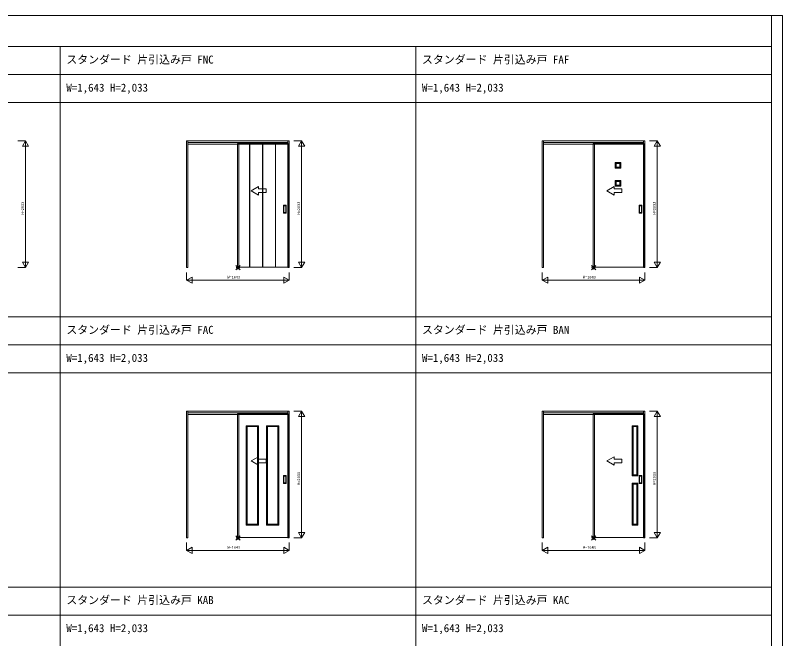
# Model space of a CAD drawing. Units: millimetres, scale not verified. Extents: x -14341 to 14341, y -10000 to 10000.
# Drawn here: x 2042 to 14341, y 1 to 10000 of the extents above; entities that cross this region are included whole.
import ezdxf
from ezdxf.enums import TextEntityAlignment as Align

# ---------------------------------------------------------------- set-up
doc = ezdxf.new("R2010")
doc.units = ezdxf.units.MM
doc.header["$LTSCALE"] = 50
doc.layers.add('0-0_0', color=7, linetype='Continuous')
for name, color, linetype, lineweight in [('0-1_YKK_F1', 7, 'Continuous', 18), ('0-2_YKK_A1', 4, 'Continuous', 18), ('0-3_YKK_N1', 2, 'Continuous', 18), ('0-6_YKK_IN', 1, 'Continuous', 18)]:
    doc.layers.add(name, color=color, linetype=linetype, lineweight=lineweight)
doc.styles.add('ＭＳ ゴシック', font='')
doc.styles.get('ＭＳ ゴシック').set_extended_font_data('MS Gothic')

msp = doc.modelspace()

# ---------------------------------------------------------------- linework, layer by layer
at = {"layer": '0-1_YKK_F1'}
for p, q in [((-14340.51, 10000), (14340.51, 10000)), ((14159.49, -10000), (14159.49, 10000)), ((14340.51, -10000), (14340.51, 10000)), ((-14340.51, 9500), (14159.49, 9500)), ((2759.49, -10000), (2759.49, 9500)), ((8459.49, -10000), (8459.49, 9500)), ((-14340.51, 9050), (14159.49, 9050)), ((-14340.51, 8600), (14159.49, 8600)), ((-14340.51, 5165), (14159.49, 5165)), ((-14340.51, 4715), (14159.49, 4715)), ((-14340.51, 4265), (14159.49, 4265)), ((-14340.51, 830), (14159.49, 830)), ((-14340.51, 380), (14159.49, 380))]:
    msp.add_line(p, q, dxfattribs=at)
at = {"layer": '0-2_YKK_A1'}
for p, q in [((4787.99, 7985.5), (6430.99, 7985.5)), ((4787.99, 5952.5), (4787.99, 7985.5)), ((4807.99, 7985.5), (4807.99, 7955.5)), ((4807.99, 7961.5), (6410.99, 7961.5)), ((4807.99, 5956.5), (4807.99, 7955.5)), ((4807.99, 7934.5), (6410.99, 7934.5)), ((5604.49, 7941.5), (5604.49, 5952.5)), ((5624.49, 7934.5), (5624.49, 5952.5)), ((5795.49, 5961.5), (5795.49, 7941.5)), ((5799.49, 5961.5), (5799.49, 7941.5)), ((6002.49, 5961.5), (6002.49, 7941.5)), ((6006.49, 5961.5), (6006.49, 7941.5)), ((6209.49, 5961.5), (6209.49, 7941.5)), ((6213.49, 5961.5), (6213.49, 7941.5)), ((6410.99, 7985.5), (6410.99, 7955.5)), ((6410.99, 5952.5), (6410.99, 7955.5)), ((6430.99, 5952.5), (6430.99, 7985.5)), ((10487.99, 7985.5), (12130.99, 7985.5)), ((10487.99, 5952.5), (10487.99, 7985.5)), ((10507.99, 7985.5), (10507.99, 7955.5)), ((10507.99, 7961.5), (12110.99, 7961.5)), ((10507.99, 5956.5), (10507.99, 7955.5)), ((10507.99, 7934.5), (12110.99, 7934.5)), ((11304.49, 7941.5), (11304.49, 5952.5)), ((11324.49, 7934.5), (11324.49, 5952.5)), ((12110.99, 7985.5), (12110.99, 7955.5)), ((12110.99, 5952.5), (12110.99, 7955.5)), ((12130.99, 5952.5), (12130.99, 7985.5)), ((11654.99, 7641.5), (11654.99, 7549.5)), ((11746.99, 7641.5), (11654.99, 7641.5)), ((11670.99, 7625.5), (11654.99, 7641.5)), ((11670.99, 7625.5), (11670.99, 7565.5)), ((11730.99, 7625.5), (11670.99, 7625.5)), ((11730.99, 7625.5), (11746.99, 7641.5)), ((11670.99, 7565.5), (11654.99, 7549.5)), ((11730.99, 7565.5), (11746.99, 7549.5)), ((11654.99, 7349.5), (11654.99, 7257.5)), ((11746.99, 7349.5), (11654.99, 7349.5)), ((11670.99, 7333.5), (11654.99, 7349.5)), ((11670.99, 7273.5), (11654.99, 7257.5)), ((11670.99, 7333.5), (11670.99, 7273.5)), ((11730.99, 7333.5), (11670.99, 7333.5)), ((11730.99, 7333.5), (11746.99, 7349.5)), ((11730.99, 7273.5), (11746.99, 7257.5)), ((5821.58, 7186.37), (5941.58, 7255.65)), ((5821.58, 7186.37), (5941.58, 7117.09)), ((5941.58, 7216.37), (5941.58, 7255.65)), ((5941.58, 7117.09), (5941.58, 7156.37)), ((11521.58, 7186.37), (11641.58, 7255.65)), ((11521.58, 7186.37), (11641.58, 7117.09)), ((11641.58, 7216.37), (11641.58, 7255.65)), ((11641.58, 7117.09), (11641.58, 7156.37)), ((6340.49, 6826.5), (6340.49, 6954.5)), ((6341.49, 6955.5), (6381.49, 6955.5)), ((6346.49, 6944.5), (6346.49, 6836.5)), ((6375.49, 6945.5), (6347.49, 6945.5)), ((6376.49, 6836.5), (6376.49, 6944.5)), ((6382.49, 6826.5), (6382.49, 6954.5)), ((12040.49, 6826.5), (12040.49, 6954.5)), ((12041.49, 6955.5), (12081.49, 6955.5)), ((12046.49, 6944.5), (12046.49, 6836.5)), ((12075.49, 6945.5), (12047.49, 6945.5)), ((12076.49, 6836.5), (12076.49, 6944.5)), ((12082.49, 6826.5), (12082.49, 6954.5)), ((6341.49, 6825.5), (6381.49, 6825.5)), ((6347.49, 6835.5), (6375.49, 6835.5)), ((12041.49, 6825.5), (12081.49, 6825.5)), ((12047.49, 6835.5), (12075.49, 6835.5)), ((4807.99, 5952.5), (4787.99, 5952.5)), ((4807.99, 5952.5), (4807.99, 5956.5)), ((6414.49, 5961.5), (5604.49, 5961.5)), ((5624.49, 5952.5), (5604.49, 5952.5)), ((6430.99, 5952.5), (6410.99, 5952.5)), ((10507.99, 5952.5), (10487.99, 5952.5)), ((10507.99, 5952.5), (10507.99, 5956.5)), ((11304.49, 5961.5), (12114.49, 5961.5)), ((11324.49, 5952.5), (11304.49, 5952.5)), ((12130.99, 5952.5), (12110.99, 5952.5)), ((4787.99, 3650.5), (6430.99, 3650.5)), ((4787.99, 1617.5), (4787.99, 3650.5)), ((4807.99, 3650.5), (4807.99, 3620.5)), ((4807.99, 3626.5), (6410.99, 3626.5)), ((4807.99, 1621.5), (4807.99, 3620.5)), ((4807.99, 3599.5), (6410.99, 3599.5)), ((5604.49, 3606.5), (5604.49, 1617.5)), ((5624.49, 3599.5), (5624.49, 1617.5)), ((6410.99, 3650.5), (6410.99, 3620.5)), ((6410.99, 1617.5), (6410.99, 3620.5)), ((6430.99, 1617.5), (6430.99, 3650.5)), ((10487.99, 3650.5), (12130.99, 3650.5)), ((10487.99, 1617.5), (10487.99, 3650.5)), ((10507.99, 3650.5), (10507.99, 3620.5)), ((10507.99, 3626.5), (12110.99, 3626.5)), ((10507.99, 1621.5), (10507.99, 3620.5)), ((10507.99, 3599.5), (12110.99, 3599.5)), ((11304.49, 3606.5), (11304.49, 1617.5)), ((11324.49, 3599.5), (11324.49, 1617.5)), ((12110.99, 3650.5), (12110.99, 3620.5)), ((12110.99, 1617.5), (12110.99, 3620.5)), ((12130.99, 1617.5), (12130.99, 3650.5)), ((5742.39, 3418), (5742.39, 1822)), ((5938.79, 3418), (5742.39, 3418)), ((5758.39, 3402), (5742.39, 3418)), ((5758.39, 3402), (5758.39, 1838)), ((5922.79, 3402), (5758.39, 3402)), ((5922.79, 3402), (5938.79, 3418)), ((6070.19, 3418), (6070.19, 1822)), ((6266.59, 3418), (6070.19, 3418)), ((6086.19, 3402), (6070.19, 3418)), ((6086.19, 3402), (6086.19, 1838)), ((6250.59, 3402), (6086.19, 3402)), ((6250.59, 3402), (6266.59, 3418)), ((11929.99, 3418), (11929.99, 2616)), ((12021.99, 3418), (11929.99, 3418)), ((11945.99, 3402), (11929.99, 3418)), ((11945.99, 3402), (11945.99, 2632)), ((12005.99, 3402), (11945.99, 3402)), ((12005.99, 3402), (12021.99, 3418)), ((5821.58, 2851.37), (5941.58, 2920.65)), ((5821.58, 2851.37), (5941.58, 2782.09)), ((5941.58, 2881.37), (5941.58, 2920.65)), ((11521.58, 2851.37), (11641.58, 2920.65)), ((11521.58, 2851.37), (11641.58, 2782.09)), ((11641.58, 2881.37), (11641.58, 2920.65)), ((5941.58, 2782.09), (5941.58, 2821.37)), ((11641.58, 2782.09), (11641.58, 2821.37)), ((6340.49, 2491.5), (6340.49, 2619.5)), ((6341.49, 2620.5), (6381.49, 2620.5)), ((6346.49, 2609.5), (6346.49, 2501.5)), ((6375.49, 2610.5), (6347.49, 2610.5)), ((6376.49, 2501.5), (6376.49, 2609.5)), ((6382.49, 2491.5), (6382.49, 2619.5)), ((11945.99, 2632), (11929.99, 2616)), ((12005.99, 2632), (12021.99, 2616)), ((12040.49, 2491.5), (12040.49, 2619.5)), ((12041.49, 2620.5), (12081.49, 2620.5)), ((12046.49, 2609.5), (12046.49, 2501.5)), ((12075.49, 2610.5), (12047.49, 2610.5)), ((12076.49, 2501.5), (12076.49, 2609.5)), ((12082.49, 2491.5), (12082.49, 2619.5)), ((6341.49, 2490.5), (6381.49, 2490.5)), ((6347.49, 2500.5), (6375.49, 2500.5)), ((11929.99, 2496), (11929.99, 1822)), ((12021.99, 2496), (11929.99, 2496)), ((11945.99, 2480), (11929.99, 2496)), ((11945.99, 2480), (11945.99, 1838)), ((12005.99, 2480), (11945.99, 2480)), ((12005.99, 2480), (12021.99, 2496)), ((12041.49, 2490.5), (12081.49, 2490.5)), ((12047.49, 2500.5), (12075.49, 2500.5)), ((5758.39, 1838), (5742.39, 1822)), ((5922.79, 1838), (5938.79, 1822)), ((6086.19, 1838), (6070.19, 1822)), ((6250.59, 1838), (6266.59, 1822)), ((11945.99, 1838), (11929.99, 1822)), ((12005.99, 1838), (12021.99, 1822)), ((4807.99, 1617.5), (4787.99, 1617.5)), ((4807.99, 1617.5), (4807.99, 1621.5)), ((6414.49, 1626.5), (5604.49, 1626.5)), ((5624.49, 1617.5), (5604.49, 1617.5)), ((6430.99, 1617.5), (6410.99, 1617.5)), ((10507.99, 1617.5), (10487.99, 1617.5)), ((10507.99, 1617.5), (10507.99, 1621.5)), ((12114.49, 1626.5), (11304.49, 1626.5)), ((11324.49, 1617.5), (11304.49, 1617.5)), ((12130.99, 1617.5), (12110.99, 1617.5))]:
    msp.add_line(p, q, dxfattribs=at)
for points in [[(5604.49, 7941.5), (6414.49, 7941.5), (6414.49, 5961.5)], [(11304.49, 7941.5), (12114.49, 7941.5), (12114.49, 5961.5)], [(11654.99, 7549.5), (11746.99, 7549.5), (11746.99, 7641.5)], [(11670.99, 7565.5), (11730.99, 7565.5), (11730.99, 7625.5)], [(11654.99, 7257.5), (11746.99, 7257.5), (11746.99, 7349.5)], [(11670.99, 7273.5), (11730.99, 7273.5), (11730.99, 7333.5)], [(5941.58, 7216.37), (6061.58, 7216.37), (6061.58, 7156.37), (5941.58, 7156.37)], [(11641.58, 7216.37), (11761.58, 7216.37), (11761.58, 7156.37), (11641.58, 7156.37)], [(5604.49, 3606.5), (6414.49, 3606.5), (6414.49, 1626.5)], [(11304.49, 3606.5), (12114.49, 3606.5), (12114.49, 1626.5)], [(5742.39, 1822), (5938.79, 1822), (5938.79, 3418)], [(5758.39, 1838), (5922.79, 1838), (5922.79, 3402)], [(6070.19, 1822), (6266.59, 1822), (6266.59, 3418)], [(6086.19, 1838), (6250.59, 1838), (6250.59, 3402)], [(11929.99, 2616), (12021.99, 2616), (12021.99, 3418)], [(11945.99, 2632), (12005.99, 2632), (12005.99, 3402)], [(5941.58, 2881.37), (6061.58, 2881.37), (6061.58, 2821.37), (5941.58, 2821.37)], [(11641.58, 2881.37), (11761.58, 2881.37), (11761.58, 2821.37), (11641.58, 2821.37)], [(11929.99, 1822), (12021.99, 1822), (12021.99, 2496)], [(11945.99, 1838), (12005.99, 1838), (12005.99, 2480)]]:
    msp.add_lwpolyline(points, dxfattribs=at)
for centre, start, end in [((6341.49, 6954.5), 90, 180), ((6347.49, 6944.5), 90, 180), ((6375.49, 6944.5), 360, 90), ((6381.49, 6954.5), 0, 90), ((12041.49, 6954.5), 90, 180), ((12047.49, 6944.5), 90, 180), ((12075.49, 6944.5), 360, 90), ((12081.49, 6954.5), 0, 90), ((6341.49, 6826.5), 180, 270), ((6347.49, 6836.5), 180, 270), ((6375.49, 6836.5), 270, 360), ((6381.49, 6826.5), 270, 0), ((12041.49, 6826.5), 180, 270), ((12047.49, 6836.5), 180, 270), ((12075.49, 6836.5), 270, 360), ((12081.49, 6826.5), 270, 0), ((6341.49, 2619.5), 90, 180), ((6347.49, 2609.5), 90, 180), ((6375.49, 2609.5), 360, 90), ((6381.49, 2619.5), 0, 90), ((12041.49, 2619.5), 90, 180), ((12047.49, 2609.5), 90, 180), ((12075.49, 2609.5), 360, 90), ((12081.49, 2619.5), 0, 90), ((6341.49, 2491.5), 180, 270), ((6347.49, 2501.5), 180, 270), ((6375.49, 2501.5), 270, 360), ((6381.49, 2491.5), 270, 0), ((12041.49, 2491.5), 180, 270), ((12047.49, 2501.5), 180, 270), ((12075.49, 2501.5), 270, 360), ((12081.49, 2491.5), 270, 0)]:
    msp.add_arc(centre, 1, start, end, dxfattribs=at)
at = {"layer": '0-3_YKK_N1'}
for p, q in [((2079.78, 7985.5), (2204.78, 7985.5)), ((2154.78, 7898.9), (2254.78, 7898.9)), ((2204.78, 7985.5), (2204.78, 5952.5)), ((6505.99, 7985.5), (6630.99, 7985.5)), ((6580.99, 7898.9), (6680.99, 7898.9)), ((6630.99, 7985.5), (6630.99, 5952.5)), ((12205.99, 7985.5), (12330.99, 7985.5)), ((12280.99, 7898.9), (12380.99, 7898.9)), ((12330.99, 7985.5), (12330.99, 5952.5)), ((2154.78, 6039.1), (2254.78, 6039.1)), ((6580.99, 6039.1), (6680.99, 6039.1)), ((12280.99, 6039.1), (12380.99, 6039.1)), ((2079.78, 5952.5), (2204.78, 5952.5)), ((6505.99, 5952.5), (6630.99, 5952.5)), ((12205.99, 5952.5), (12330.99, 5952.5)), ((4787.99, 5752.5), (4874.59, 5802.5)), ((4874.59, 5802.5), (4874.59, 5702.5)), ((6344.39, 5802.5), (6430.99, 5752.5)), ((6430.99, 5877.5), (6430.99, 5752.5)), ((10487.99, 5752.5), (10574.59, 5802.5)), ((10574.59, 5802.5), (10574.59, 5702.5)), ((12044.39, 5802.5), (12130.99, 5752.5)), ((12130.99, 5877.5), (12130.99, 5752.5)), ((4787.99, 5752.5), (4874.59, 5702.5)), ((10487.99, 5752.5), (10574.59, 5702.5)), ((6505.99, 3650.5), (6630.99, 3650.5)), ((6630.99, 3650.5), (6630.99, 1617.5)), ((12205.99, 3650.5), (12330.99, 3650.5)), ((12330.99, 3650.5), (12330.99, 1617.5)), ((6580.99, 3563.9), (6680.99, 3563.9)), ((12280.99, 3563.9), (12380.99, 3563.9)), ((6505.99, 1617.5), (6630.99, 1617.5)), ((6580.99, 1704.1), (6680.99, 1704.1)), ((12205.99, 1617.5), (12330.99, 1617.5)), ((12280.99, 1704.1), (12380.99, 1704.1)), ((6430.99, 1542.5), (6430.99, 1417.5)), ((12130.99, 1542.5), (12130.99, 1417.5)), ((4787.99, 1417.5), (4874.59, 1467.5)), ((4787.99, 1417.5), (4874.59, 1367.5)), ((4874.59, 1467.5), (4874.59, 1367.5)), ((6344.39, 1467.5), (6430.99, 1417.5)), ((10487.99, 1417.5), (10574.59, 1467.5)), ((10487.99, 1417.5), (10574.59, 1367.5)), ((10574.59, 1467.5), (10574.59, 1367.5)), ((12044.39, 1467.5), (12130.99, 1417.5))]:
    msp.add_line(p, q, dxfattribs=at)
for points in [[(2154.78, 7898.9), (2204.78, 7985.5), (2254.78, 7898.9)], [(6580.99, 7898.9), (6630.99, 7985.5), (6680.99, 7898.9)], [(12280.99, 7898.9), (12330.99, 7985.5), (12380.99, 7898.9)], [(2154.78, 6039.1), (2204.78, 5952.5), (2254.78, 6039.1)], [(6580.99, 6039.1), (6630.99, 5952.5), (6680.99, 6039.1)], [(12280.99, 6039.1), (12330.99, 5952.5), (12380.99, 6039.1)], [(4787.99, 5877.5), (4787.99, 5752.5), (6430.99, 5752.5)], [(6344.39, 5802.5), (6344.39, 5702.5), (6430.99, 5752.5)], [(10487.99, 5877.5), (10487.99, 5752.5), (12130.99, 5752.5)], [(12044.39, 5802.5), (12044.39, 5702.5), (12130.99, 5752.5)], [(6580.99, 3563.9), (6630.99, 3650.5), (6680.99, 3563.9)], [(12280.99, 3563.9), (12330.99, 3650.5), (12380.99, 3563.9)], [(6580.99, 1704.1), (6630.99, 1617.5), (6680.99, 1704.1)], [(12280.99, 1704.1), (12330.99, 1617.5), (12380.99, 1704.1)], [(4787.99, 1542.5), (4787.99, 1417.5), (6430.99, 1417.5)], [(10487.99, 1542.5), (10487.99, 1417.5), (12130.99, 1417.5)], [(6344.39, 1467.5), (6344.39, 1367.5), (6430.99, 1417.5)], [(12044.39, 1467.5), (12044.39, 1367.5), (12130.99, 1417.5)]]:
    msp.add_lwpolyline(points, dxfattribs=at)
at = {"layer": '0-6_YKK_IN'}
for p, q in [((5574.14, 5917.14), (5644.85, 5987.86)), ((5574.14, 5987.86), (5644.85, 5917.14)), ((11274.14, 5917.14), (11344.85, 5987.86)), ((11274.14, 5987.86), (11344.85, 5917.14)), ((5574.14, 1582.14), (5644.85, 1652.86)), ((5574.14, 1652.86), (5644.85, 1582.14)), ((11274.14, 1582.14), (11344.85, 1652.86)), ((11274.14, 1652.86), (11344.85, 1582.14))]:
    msp.add_line(p, q, dxfattribs=at)
for centre in [(5609.49, 5952.5), (11309.49, 5952.5), (5609.49, 1617.5), (11309.49, 1617.5)]:
    msp.add_circle(centre, 25, dxfattribs=at)

# ---------------------------------------------------------------- texts
at = {"layer": '0-0_0', "style": 'ＭＳ ゴシック'}
for s, p in [('スタンダード 片引込み戸 FNC', (2859.49, 9187.5)), ('スタンダード 片引込み戸 FAF', (8559.49, 9187.5)), ('W=1,643 H=2,033', (2859.49, 8737.5)), ('W=1,643 H=2,033', (8559.49, 8737.5)), ('スタンダード 片引込み戸 FAC', (2859.49, 4852.5)), ('スタンダード 片引込み戸 BAN', (8559.49, 4852.5)), ('W=1,643 H=2,033', (2859.49, 4402.5)), ('W=1,643 H=2,033', (8559.49, 4402.5)), ('スタンダード 片引込み戸 KAB', (2859.49, 517.5)), ('スタンダード 片引込み戸 KAC', (8559.49, 517.5)), ('W=1,643 H=2,033', (2859.49, 67.5)), ('W=1,643 H=2,033', (8559.49, 67.5))]:
    msp.add_text(s, height=128.3, dxfattribs=at).set_placement(p, align=Align.BOTTOM_LEFT)
at = {"layer": '0-3_YKK_N1', "color": 7, "style": 'ＭＳ ゴシック'}
for p in [(2192.78, 6804), (6618.99, 6804), (12318.99, 6804), (6618.99, 2469), (12318.99, 2469)]:
    msp.add_text('H=2033', height=43.99, rotation=90, dxfattribs=at).set_placement(p, align=Align.BOTTOM_LEFT)
for p in [(5439.49, 5764.5), (11139.49, 5764.5), (5439.49, 1429.5), (11139.49, 1429.5)]:
    msp.add_text('W=1643', height=43.99, dxfattribs=at).set_placement(p, align=Align.BOTTOM_LEFT)

doc.saveas('drawing.dxf')
